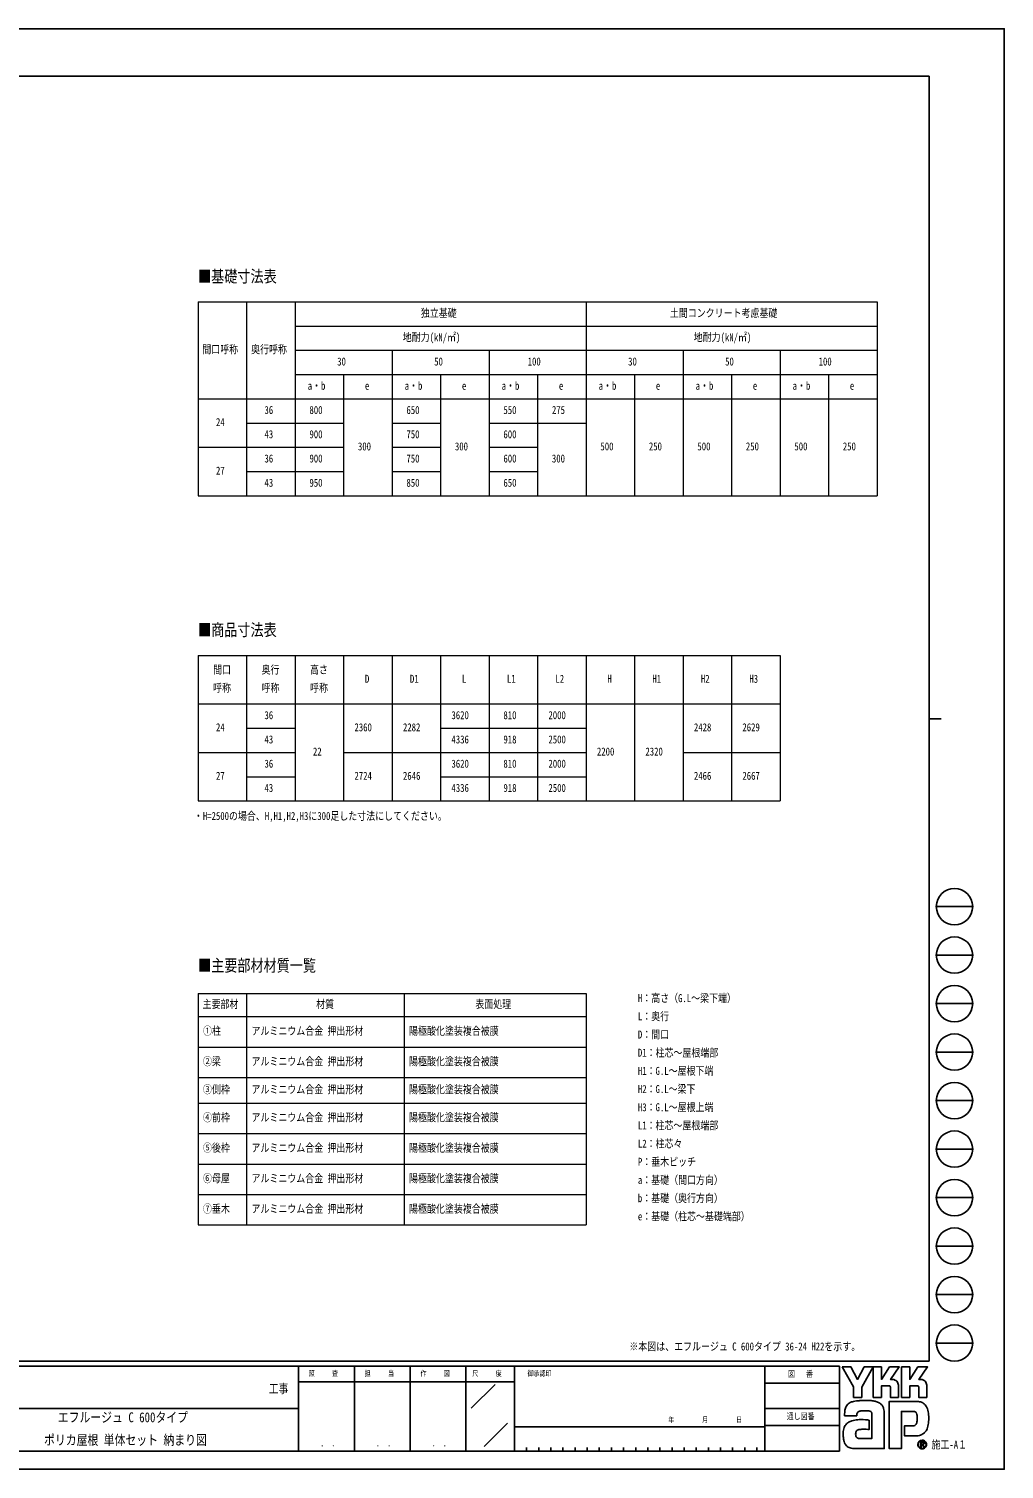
# Model space of a CAD drawing. Units: millimetres, scale not verified. Extents: x -10512 to 10512, y -7425 to 7425.
# Drawn here: x 455 to 10512, y -7425 to 7425 of the extents above; entities that cross this region are included whole.
import ezdxf
from ezdxf.enums import TextEntityAlignment as Align

# ---------------------------------------------------------------- set-up
doc = ezdxf.new("R2010")
doc.units = ezdxf.units.MM
doc.header["$LTSCALE"] = 30
doc.layers.add('0-1_TABLE1', color=7, linetype='Continuous', lineweight=18)
doc.layers.add('0-2_USER1', color=3, linetype='Continuous')
doc.layers.add('0-7_YKK_ZWAK', color=7, linetype='Continuous')
doc.styles.add('ＭＳ ゴシック', font='')
doc.styles.get('ＭＳ ゴシック').set_extended_font_data('MS Gothic')

msp = doc.modelspace()

# ---------------------------------------------------------------- linework, layer by layer
at = {"layer": '0-1_TABLE1'}
for p, q in [((2201, 4610.24), (9201, 4610.24)), ((2201, 4610.24), (2201, 2610.24)), ((2701, 4610.24), (2701, 2610.24)), ((3201, 4610.24), (3201, 2610.24)), ((3201, 4360.24), (9201, 4360.24)), ((3201, 4110.24), (9201, 4110.24)), ((4201, 4110.24), (4201, 2610.24)), ((5201, 4110.24), (5201, 2610.24)), ((7201, 4110.24), (7201, 2610.24)), ((8201, 4110.24), (8201, 2610.24)), ((3201, 3860.24), (9201, 3860.24)), ((3701, 3860.24), (3701, 2610.24)), ((4701, 3860.24), (4701, 2610.24)), ((6701, 3860.24), (6701, 2610.24)), ((7701, 3860.24), (7701, 2610.24)), ((8701, 3860.24), (8701, 2610.24)), ((2201, 3610.24), (9201, 3610.24)), ((2701, 3360.24), (3701, 3360.24)), ((4201, 3360.24), (4701, 3360.24)), ((5201, 3360.24), (6201, 3360.24)), ((2201, 3110.24), (3701, 3110.24)), ((4201, 3110.24), (4701, 3110.24)), ((5201, 3110.24), (5701, 3110.24)), ((2701, 2860.24), (3701, 2860.24)), ((4201, 2860.24), (4701, 2860.24)), ((5201, 2860.24), (5701, 2860.24)), ((2201, 964.06), (8201, 964.06)), ((2201, 964.06), (2201, -535.94)), ((2701, 964.06), (2701, -535.94)), ((3201, 964.06), (3201, -535.94)), ((3701, 964.06), (3701, -535.94)), ((4201, 964.06), (4201, -535.94)), ((4701, 964.06), (4701, -535.94)), ((5201, 964.06), (5201, -535.94)), ((5701, 964.06), (5701, -535.94)), ((6201, 964.06), (6201, -535.94)), ((6701, 964.06), (6701, -535.94)), ((7201, 964.06), (7201, -535.94)), ((7701, 964.06), (7701, -535.94)), ((8201, 964.06), (8201, -535.94)), ((2201, 464.06), (8201, 464.06)), ((2701, 214.06), (3201, 214.06)), ((4701, 214.06), (6201, 214.06)), ((2201, -35.94), (3201, -35.94)), ((3701, -35.94), (6201, -35.94)), ((7201, -35.94), (8201, -35.94)), ((2701, -285.94), (3201, -285.94)), ((4701, -285.94), (6201, -285.94)), ((2201, -2521.13), (6201, -2521.13)), ((2201, -2521.13), (2201, -4907.02)), ((2701, -2521.13), (2701, -4907.02)), ((4326, -2521.13), (4326, -4907.02)), ((6201, -2521.13), (6201, -4907.02)), ((2201, -2759.07), (6201, -2759.07)), ((2201, -3073.18), (6201, -3073.18)), ((2201, -3387.29), (6201, -3387.29)), ((2201, -3650.59), (6201, -3650.59)), ((2201, -3964.7), (6201, -3964.7)), ((2201, -4278.81), (6201, -4278.81)), ((2201, -4592.92), (6201, -4592.92)), ((2201, -4907.02), (6201, -4907.02))]:
    msp.add_line(p, q, dxfattribs=at)
for points in [[(6201, 4610.24), (6201, 3610.24), (6201, 2610.24)], [(9201, 4610.24), (9201, 3860.24), (9201, 2610.24)], [(5701, 3860.24), (5701, 3360.24), (5701, 2610.24)], [(2201, 2610.24), (3701, 2610.24), (4201, 2610.24), (4701, 2610.24), (5201, 2610.24), (5701, 2610.24), (6201, 2610.24), (7201, 2610.24), (9201, 2610.24)], [(2201, -535.94), (3201, -535.94), (3701, -535.94), (6201, -535.94), (7201, -535.94), (8201, -535.94)]]:
    msp.add_lwpolyline(points, dxfattribs=at)
at = {"layer": '0-7_YKK_ZWAK'}
for p, q in [((9737.55, 6937.5), (-9762.45, 6937.5)), ((9737.55, 6937.5), (9737.55, -6312.5)), ((9737.55, 312.5), (9862.55, 312.5)), ((9812.55, -1625), (10187.55, -1625)), ((9812.55, -2125), (10187.55, -2125)), ((9812.55, -2625), (10187.55, -2625)), ((9812.55, -3125), (10187.55, -3125)), ((9812.55, -3625), (10187.55, -3625)), ((9812.55, -4125), (10187.55, -4125)), ((9812.55, -4625), (10187.55, -4625)), ((9812.55, -5125), (10187.55, -5125)), ((9812.55, -5625), (10187.55, -5625)), ((9812.55, -6125), (10187.55, -6125)), ((9737.55, -6312.5), (-9762.45, -6312.5)), ((3237.55, -6362.5), (-12.45, -6362.5)), ((3812.55, -6362.5), (3812.55, -7237.5)), ((4387.55, -6362.5), (4387.55, -7237.5)), ((4962.55, -6362.5), (4962.55, -7237.5)), ((5462.55, -6362.5), (4962.55, -6362.5)), ((8043.8, -6362.5), (5462.55, -6362.5)), ((5462.55, -6362.5), (5462.55, -7237.5)), ((8043.8, -6362.5), (8043.8, -7237.5)), ((8812.55, -6362.5), (8043.8, -6362.5)), ((8812.55, -6362.5), (8812.55, -7237.5)), ((4962.55, -6525), (3237.55, -6525)), ((4962.55, -6525), (5462.55, -6525)), ((5017.76, -6795.73), (5262.59, -6550.9)), ((8043.8, -6537.5), (8812.55, -6537.5)), ((-12.45, -6800), (3237.55, -6800)), ((8043.8, -6800), (8812.55, -6800)), ((5151.68, -7189.97), (5392.23, -6949.42)), ((8812.55, -6975), (8043.8, -6975)), ((5462.55, -6987.5), (8043.8, -6987.5)), ((-12.45, -7237.5), (3237.55, -7237.5)), ((3237.55, -7237.5), (4962.55, -7237.5)), ((4962.55, -7237.5), (5462.55, -7237.5)), ((5462.55, -7237.5), (8043.8, -7237.5)), ((5587.55, -7200), (5587.55, -7237.5)), ((5712.55, -7200), (5712.55, -7237.5)), ((5837.55, -7200), (5837.55, -7237.5)), ((5962.55, -7200), (5962.55, -7237.5)), ((6087.55, -7200), (6087.55, -7237.5)), ((6212.55, -7200), (6212.55, -7237.5)), ((6337.55, -7200), (6337.55, -7237.5)), ((6462.55, -7200), (6462.55, -7237.5)), ((6587.55, -7200), (6587.55, -7237.5)), ((6712.55, -7200), (6712.55, -7237.5)), ((6837.55, -7200), (6837.55, -7237.5)), ((6962.55, -7200), (6962.55, -7237.5)), ((7087.55, -7200), (7087.55, -7237.5)), ((7212.55, -7200), (7212.55, -7237.5)), ((7337.55, -7200), (7337.55, -7237.5)), ((7462.55, -7200), (7462.55, -7237.5)), ((7587.55, -7200), (7587.55, -7237.5)), ((7712.55, -7200), (7712.55, -7237.5)), ((7837.55, -7200), (7837.55, -7237.5)), ((7962.55, -7200), (7962.55, -7237.5)), ((8043.8, -7237.5), (8812.55, -7237.5)), ((9666.68, -7209.95), (9666.68, -7209.95)), ((9697.91, -7139.3), (9697.91, -7139.3))]:
    msp.add_line(p, q, dxfattribs=at)
for points in [[(-10512.5, -7425), (10512.5, -7425), (10512.5, 7425), (-10512.5, 7425)], [(8840.05, -6370), (8932.08, -6370), (9001.18, -6500.25), (9070.1, -6370), (9162.19, -6370), (9044.18, -6579.98), (9044.18, -6685.33), (8960.24, -6685.33), (8960.24, -6577.14)]]:
    msp.add_lwpolyline(points, close=True, dxfattribs=at)
for points in [[(4962.55, -6362.5), (3237.55, -6362.5), (3237.55, -7237.5)], [(9326.37, -6566.52), (9246.92, -6566.52), (9246.92, -6685.24), (9162.29, -6685.24), (9162.29, -6370), (9246.92, -6370), (9246.92, -6498.96), (9330.17, -6370), (9429.6, -6370), (9340.4, -6500.53), (9343.56, -6500.53), (9347.05, -6500.53), (9350.63, -6500.53), (9354.08, -6500.53), (9357.16, -6500.53), (9359.65, -6500.53), (9361.31, -6500.53), (9361.92, -6500.53)], [(9618.78, -6566.52), (9539.42, -6566.52), (9539.42, -6685.33), (9454.74, -6685.33), (9454.74, -6370), (9539.42, -6370), (9539.42, -6498.96), (9622.58, -6370), (9722.01, -6370), (9632.81, -6500.53), (9636, -6500.53), (9639.51, -6500.53), (9643.09, -6500.53), (9646.53, -6500.53), (9649.6, -6500.53), (9652.08, -6500.53), (9653.73, -6500.53), (9654.33, -6500.53)], [(9386.26, -6505.53), (9396.37, -6511.31), (9404.93, -6518.83), (9411.81, -6527.8), (9416.89, -6537.87), (9420.03, -6548.74), (9421.1, -6560.09), (9421.1, -6685.55), (9338.53, -6685.55), (9338.53, -6578.52)], [(9678.7, -6505.53), (9688.84, -6511.31), (9697.44, -6518.83), (9704.35, -6527.8), (9709.46, -6537.87), (9712.62, -6548.74), (9713.7, -6560.09), (9713.7, -6685.33), (9630.93, -6685.33), (9630.93, -6578.52)], [(9011.99, -6830.78), (9006.18, -6834.05), (9001.65, -6838.04), (8998.22, -6842.71), (8995.73, -6847.99), (8994.01, -6853.83), (8992.9, -6860.17), (8992.23, -6866.97), (8991.82, -6874.17), (8866.86, -6874.47), (8867.23, -6857.38), (8867.92, -6838.18)], [(9269.27, -6797.91), (9272.82, -6812.25), (9274.83, -6827.61), (9275.46, -6843.97), (9275.46, -7212.5), (8973.88, -7212.5)], [(9059.87, -6913.82), (9083.52, -6915.38), (9102.11, -6917.46), (9114.28, -6919.42), (9118.63, -6920.58), (9118.63, -7016.18), (9104.81, -7014.72), (9089.64, -7013.9), (9074.12, -7013.58), (9059.22, -7013.63), (9045.92, -7013.91), (9035.21, -7014.27), (9028.06, -7014.59), (9025.46, -7014.73), (9014.66, -7016.71), (9005.34, -7019.8), (8997.51, -7024.03), (8991.17, -7029.42), (8986.32, -7035.99), (8982.96, -7043.76), (8981.09, -7052.75), (8980.71, -7062.98), (8981.91, -7074.22), (8984.29, -7083.52), (8987.73, -7091.04), (8992.07, -7096.97), (8997.15, -7101.49), (9002.83, -7104.76), (9008.97, -7106.98), (9015.4, -7108.31), (9148.16, -7108.31), (9148.16, -6862.68), (9148.19, -6857.81), (9147.94, -6853.05), (9147.32, -6848.47), (9146.25, -6844.12), (9144.66, -6840.06), (9142.46, -6836.37), (9139.59, -6833.1), (9135.97, -6830.31)], [(9135.97, -6830.31), (9128.18, -6827.25), (9115.73, -6824.67), (9099.85, -6822.75), (9081.77, -6821.74), (9062.71, -6821.82), (9043.91, -6823.21)], [(9572.17, -6828.77), (9452.98, -6828.77), (9452.98, -7212.5), (9328.08, -7212.5), (9328.08, -6726.98), (9618.38, -6726.98)], [(9696.78, -6761.28), (9704.93, -6771.56), (9711.03, -6781.52), (9715.29, -6790.54)], [(9686.41, -7052.43), (9674.87, -7061.39), (9662.86, -7068.44), (9650.46, -7073.7), (9637.75, -7077.3), (9624.84, -7079.36), (9611.8, -7080.02), (9483.4, -7080.02), (9483.4, -6979.16), (9555.8, -6979.16), (9569.15, -6978.97), (9580.89, -6977.83), (9590.97, -6974.88)], [(9614.57, -6902.49), (9614.41, -6886.58), (9613.65, -6872.24), (9611.86, -6859.66), (9608.59, -6848.98)], [(9686.52, -7156.49), (9686.45, -7155.03), (9686.27, -7153.62), (9685.97, -7152.26), (9685.55, -7150.97), (9685.01, -7149.75), (9684.35, -7148.59), (9683.58, -7147.52), (9682.7, -7146.53), (9681.54, -7145.51), (9680.26, -7144.62), (9678.85, -7143.86), (9677.33, -7143.23), (9675.7, -7142.74), (9673.96, -7142.39), (9672.12, -7142.18), (9670.19, -7142.11), (9651.25, -7142.11), (9651.25, -7197.85), (9656.97, -7197.85), (9656.97, -7147.79), (9670.19, -7147.79), (9671.56, -7147.84), (9672.84, -7147.97), (9674.04, -7148.19), (9675.16, -7148.5), (9676.18, -7148.89), (9677.11, -7149.36), (9677.94, -7149.92), (9678.66, -7150.56)], [(9680.9, -7156.49), (9680.55, -7159.17), (9679.59, -7161.28), (9678.15, -7162.89), (9676.37, -7164.06), (9674.36, -7164.86), (9672.26, -7165.35), (9670.21, -7165.6), (9668.32, -7165.67), (9663.36, -7165.67), (9665.86, -7169.92), (9682.23, -7198.04), (9688.78, -7198.04), (9673, -7170.98), (9674.48, -7170.68), (9675.89, -7170.31), (9677.23, -7169.86), (9678.49, -7169.33), (9679.67, -7168.72), (9680.77, -7168.04), (9681.78, -7167.28), (9682.7, -7166.44)]]:
    msp.add_lwpolyline(points, dxfattribs=at)
for centre in [(10000.05, -1625), (10000.05, -2125), (10000.05, -2625), (10000.05, -3125), (10000.05, -3625), (10000.05, -4125), (10000.05, -4625), (10000.05, -5125), (10000.05, -5625), (10000.05, -6125)]:
    msp.add_circle(centre, 187.5, dxfattribs=at)
for centre, radius, start, end in [((9362.04, -6562.97), 62.44, 78.26798, 90.11215), ((9362.93, -6558.43), 57.81, 66.19963, 78.22058), ((9654.45, -6563.08), 62.55, 78.27851, 90.10826), ((9655.31, -6558.7), 58.09, 66.2483, 78.23226), ((9326.81, -6578.23), 11.72, 358.57817, 92.1683), ((9619.27, -6578.18), 11.67, 358.29941, 92.43455), ((9094.51, -6851.15), 226.96, 171.55622, 176.72493), ((9017.6, -6839.67), 149.2, 163.48385, 171.57982), ((8979.01, -6828.22), 108.95, 152.2125, 163.4865), ((8962.34, -6819.6), 90.18, 138.03852, 152.12015), ((8962.33, -6820.02), 90.45, 122.60463, 137.83438), ((8974.29, -6839.36), 113.2, 108.37421, 122.42809), ((8993.23, -6906.73), 183.13, 100.93159, 107.35499), ((9055.13, -7207.04), 489.75, 97.86054, 101.37938), ((9084.19, -7408.95), 693.73, 94.90201, 97.9576), ((9044.98, -6909.07), 84.96, 102.4979, 112.84632), ((9086.17, -7425.11), 710, 91.6169, 94.94971), ((9061.41, -6979.98), 157.75, 96.37207, 102.75341), ((9083.42, -7310.15), 595.01, 87.51794, 91.66439), ((9091.15, -7144.44), 429.12, 81.92631, 87.59083), ((9113.97, -6988.08), 271.1, 73.67137, 82.05943), ((9147.82, -6874.79), 152.88, 60.60528, 73.9085), ((9161.67, -6847.16), 122.01, 52.17347, 59.90542), ((9174.06, -6831.12), 101.74, 43.55042, 52.14561), ((9180.89, -6824.52), 92.24, 34.48659, 43.50182), ((9180.94, -6824.38), 92.12, 25.58915, 34.43128), ((9172.74, -6828.22), 101.17, 17.43089, 25.54591), ((9572.85, -6890.03), 61.26, 77.94572, 90.63794), ((9578.18, -6865.04), 35.72, 60.20991, 77.92418), ((9613.64, -6860.53), 133.64, 78.73198, 87.96551), ((9617.56, -6840.49), 113.22, 69.03034, 78.69541), ((9621.21, -6830.75), 102.82, 59.39484, 68.9885), ((9622.9, -6827.78), 99.4, 50.3012, 59.3616), ((9622.28, -6828.48), 100.33, 42.05209, 50.28551), ((9572.73, -6857.03), 157.3, 14.76267, 25.00486), ((9476.25, -6883.32), 257.3, 7.9139, 14.95041), ((8962.32, -7031.67), 106.37, 142.04688, 153.80771), ((8958.69, -7029.07), 101.91, 130.60221, 141.94427), ((8964.69, -7036.28), 111.29, 120.60724, 130.53081), ((8976.54, -7056.43), 134.67, 112.58838, 120.58162), ((8992.48, -7094.75), 176.17, 106.61303, 112.59024), ((9017.56, -7179.03), 264.11, 99.87193, 106.59825), ((9031.61, -7258.18), 344.49, 94.78469, 99.91711), ((9038.45, -7336.93), 423.53, 90.80099, 94.81812), ((9039.49, -7395.56), 482.18, 87.57779, 90.82714), ((9579.3, -6948.57), 28.78, 293.91672, 314.09376), ((9581.63, -6858.55), 28.37, 39.8078, 59.75378), ((9575.37, -6945.11), 34, 314.78099, 333.92928), ((9576.78, -6862.26), 34.47, 22.65544, 39.38165), ((9550.12, -6932.85), 62.07, 334.00676, 347.34989), ((9481.24, -6916.9), 132.77, 347.14308, 355.40008), ((9330.51, -6903.94), 284.06, 355.2339, 0.29193), ((9422.87, -6911.98), 311.04, 347.15166, 352.97565), ((9379.89, -6897.34), 354.67, 2.54376, 8.01251), ((9340.42, -6901.25), 394.19, 352.8937, 357.82206), ((9324.66, -6900.24), 409.98, 357.76419, 2.60674), ((9095.33, -7058.72), 243.22, 174.55588, 182.47272), ((9231.24, -7056.58), 379.12, 181.90948, 187.89042), ((9022.45, -7051.74), 170.01, 164.97537, 174.56739), ((9071.73, -7079.01), 218.04, 187.80471, 196.36971), ((8981.14, -7040.72), 127.26, 153.89178, 164.94341), ((9666.75, -7170.47), 44.1, 90.09157, 179.92363), ((9666.75, -7170.39), 44.02, 44.93442, 90.08536), ((9603.07, -6958.47), 125.59, 311.57033, 318.66243), ((9588.53, -6945.72), 144.93, 318.67367, 325.29112), ((9625.9, -6973.56), 98.37, 326.23251, 339.61931), ((9533.51, -6937.79), 197.44, 339.22498, 347.31457), ((8987.51, -7103.89), 130.22, 196.3102, 208.20993), ((8950.84, -7123.41), 88.68, 208.29777, 223.35561), ((8942.57, -7130.69), 77.67, 223.64205, 239.63663), ((8949.43, -7118.2), 91.91, 239.8785, 253.65355), ((8962, -7075.02), 136.89, 253.69102, 263.74909), ((8972.65, -6980.24), 232.26, 263.68487, 270.30455), ((9666.49, -7170.52), 43.83, 179.86065, 225.14399), ((9666.48, -7170.33), 39.22, 134.8007, 180.12175), ((9666.32, -7170.58), 39.06, 179.75513, 225.29722), ((9666.7, -7170.53), 43.98, 224.94536, 269.98445), ((9666.59, -7170.11), 39.14, 89.86602, 135.149), ((9666.61, -7170.94), 39.01, 224.62822, 270.10973), ((9666.76, -7170.41), 39.44, 45.03108, 90.11509), ((9666.62, -7170.35), 39.6, 270.09072, 359.90926), ((9666.69, -7170.31), 44.2, 269.98802, 314.93777), ((9672.52, -7156.26), 8.38, 358.3894, 42.86139), ((9672.69, -7156.89), 13.84, 316.37674, 1.6565), ((9666.79, -7170.42), 39.43, 0.00643, 45.07115), ((9667.1, -7170.25), 43.68, 359.78949, 45.13288), ((9666.99, -7170.6), 43.78, 314.92572, 0.23508)]:
    msp.add_arc(centre, radius, start, end, dxfattribs=at)

# ---------------------------------------------------------------- texts
at = {"layer": '0-1_TABLE1', "style": 'ＭＳ ゴシック', "width": 0.8}
for s, p in [('独立基礎', (4497, 4428.99)), ('土間コンクリート考慮基礎', (7065, 4428.99)), ('間口呼称', (2244, 4053.99)), ('奥行呼称', (2747, 4053.99)), ('地耐力(kN/㎡)', (4311, 4178.99)), ('地耐力(kN/㎡)', (7311, 4178.99)), ('30', (3635, 3928.99)), ('50', (4635, 3928.99)), ('100', (5599, 3928.99)), ('30', (6635, 3928.99)), ('50', (7635, 3928.99)), ('100', (8599, 3928.99)), ('a・b', (3331, 3678.99)), ('e', (3921, 3678.99)), ('a・b', (4331, 3678.99)), ('e', (4921, 3678.99)), ('a・b', (5331, 3678.99)), ('e', (5921, 3678.99)), ('a・b', (6331, 3678.99)), ('e', (6921, 3678.99)), ('a・b', (7331, 3678.99)), ('e', (7921, 3678.99)), ('a・b', (8331, 3678.99)), ('e', (8921, 3678.99)), ('36', (2885, 3428.99)), ('800', (3349, 3428.99)), ('650', (4349, 3428.99)), ('550', (5349, 3428.99)), ('275', (5849, 3428.99)), ('24', (2385, 3303.99)), ('43', (2885, 3178.99)), ('900', (3349, 3178.99)), ('750', (4349, 3178.99)), ('600', (5349, 3178.99)), ('300', (3849, 3053.99)), ('300', (4849, 3053.99)), ('500', (6349, 3053.99)), ('250', (6849, 3053.99)), ('500', (7349, 3053.99)), ('250', (7849, 3053.99)), ('500', (8349, 3053.99)), ('250', (8849, 3053.99)), ('36', (2885, 2928.99)), ('900', (3349, 2928.99)), ('750', (4349, 2928.99)), ('600', (5349, 2928.99)), ('300', (5849, 2928.99)), ('27', (2385, 2803.99)), ('43', (2885, 2678.99)), ('950', (3349, 2678.99)), ('850', (4349, 2678.99)), ('650', (5349, 2678.99)), ('間口', (2355, 751.56)), ('奥行', (2855, 751.56)), ('高さ', (3355, 751.56)), ('D', (3921, 657.81)), ('D1', (4385, 657.81)), ('L', (4921, 657.81)), ('L1', (5385, 657.81)), ('L2', (5885, 657.81)), ('H', (6421, 657.81)), ('H1', (6885, 657.81)), ('H2', (7385, 657.81)), ('H3', (7885, 657.81)), ('呼称', (2355, 564.06)), ('呼称', (2855, 564.06)), ('呼称', (3355, 564.06)), ('36', (2885, 282.81)), ('3620', (4813, 282.81)), ('810', (5349, 282.81)), ('2000', (5813, 282.81)), ('24', (2385, 157.81)), ('2360', (3813, 157.81)), ('2282', (4313, 157.81)), ('2428', (7313, 157.81)), ('2629', (7813, 157.81)), ('43', (2885, 32.81)), ('22', (3385, -92.19)), ('4336', (4813, 32.81)), ('918', (5349, 32.81)), ('2500', (5813, 32.81)), ('2200', (6313, -92.19)), ('2320', (6813, -92.19)), ('36', (2885, -217.19)), ('3620', (4813, -217.19)), ('810', (5349, -217.19)), ('2000', (5813, -217.19)), ('27', (2385, -342.19)), ('2724', (3813, -342.19)), ('2646', (4313, -342.19)), ('2466', (7313, -342.19)), ('2667', (7813, -342.19)), ('43', (2885, -467.19)), ('4336', (4813, -467.19)), ('918', (5349, -467.19)), ('2500', (5813, -467.19)), ('主要部材', (2247, -2696.35)), ('材質', (3417.5, -2696.35)), ('表面処理', (5059.5, -2696.35)), ('①柱', (2251, -2972.37)), ('アルミニウム合金 押出形材', (2751, -2972.37)), ('陽極酸化塗装複合被膜', (4376, -2972.37)), ('②梁', (2251, -3286.48)), ('アルミニウム合金 押出形材', (2751, -3286.48)), ('陽極酸化塗装複合被膜', (4376, -3286.48)), ('③側枠', (2251, -3575.19)), ('アルミニウム合金 押出形材', (2751, -3575.19)), ('陽極酸化塗装複合被膜', (4376, -3575.19)), ('④前枠', (2251, -3863.89)), ('アルミニウム合金 押出形材', (2751, -3863.89)), ('陽極酸化塗装複合被膜', (4376, -3863.89)), ('⑤後枠', (2251, -4178)), ('アルミニウム合金 押出形材', (2751, -4178)), ('陽極酸化塗装複合被膜', (4376, -4178)), ('⑥母屋', (2251, -4492.11)), ('アルミニウム合金 押出形材', (2751, -4492.11)), ('陽極酸化塗装複合被膜', (4376, -4492.11)), ('⑦垂木', (2251, -4806.22)), ('アルミニウム合金 押出形材', (2751, -4806.22)), ('陽極酸化塗装複合被膜', (4376, -4806.22))]:
    msp.add_text(s, height=82.48, dxfattribs=at).set_placement(p, align=Align.BOTTOM_LEFT)
at = {"layer": '0-2_USER1', "style": 'ＭＳ ゴシック', "width": 0.8}
for s, height, p in [('■基礎寸法表', 123.8, (2200.49, 4774.2)), ('■商品寸法表', 123.8, (2200.49, 1129.2)), ('・H=2500の場合、H,H1,H2,H3に300足した寸法にしてください。', 82.48, (2157.5, -756.5)), ('■主要部材材質一覧', 123.8, (2200.49, -2330.8)), ('H：高さ（G.L～梁下端）', 82.48, (6735.5, -2634.5)), ('L：奥行', 82.48, (6735.5, -2822)), ('D：間口', 82.48, (6735.5, -3009.5)), ('D1：柱芯～屋根端部', 82.48, (6735.5, -3197)), ('H1：G.L～屋根下端', 82.48, (6735.5, -3384.5)), ('H2：G.L～梁下', 82.48, (6735.5, -3572)), ('H3：G.L～屋根上端', 82.48, (6735.5, -3759.5)), ('L1：柱芯～屋根端部', 82.48, (6735.5, -3947)), ('L2：柱芯々', 82.48, (6735.5, -4134.5)), ('P：垂木ピッチ', 82.48, (6735.5, -4322)), ('a：基礎（間口方向）', 82.48, (6735.5, -4509.5)), ('b：基礎（奥行方向）', 82.48, (6735.5, -4697)), ('e：基礎（柱芯～基礎端部）', 82.48, (6735.5, -4884.5)), ('※本図は、エフルージュ C 600タイプ 36-24 H22を示す。', 82.48, (6647.13, -6225.73)), ('エフルージュ C 600タイプ', 102.6, (753.88, -6972.08)), (' ポリカ屋根 単体セット 納まり図', 102.6, (556.02, -7205.42))]:
    msp.add_text(s, height=height, dxfattribs=at).set_placement(p, align=Align.BOTTOM_LEFT)
at = {"layer": '0-7_YKK_ZWAK', "style": 'ＭＳ ゴシック', "width": 0.8}
for s, height, p in [('照     査', 54.99, (3341.05, -6481.25)), ('担     当', 54.99, (3918.05, -6481.25)), ('作     図', 54.99, (4493.05, -6481.25)), ('尺     度', 54.99, (5028.55, -6481.25)), ('御承認印', 54.99, (5597.85, -6481.25)), ('図\u3000 番', 64.15, (8283.51, -6493.75)), ('工事', 91.64, (2930.83, -6668.66)), ('年        月        日', 54.99, (7049.77, -6958.04)), ('通し図番', 64.15, (8269.51, -6931.25)), ('施工-A１', 82.48, (9762.55, -7237.5)), ('． ．', 64.79, (3462.5, -7210.88)), ('． ．', 64.79, (4037.5, -7210.88)), ('． ．', 64.79, (4612.5, -7210.88))]:
    msp.add_text(s, height=height, dxfattribs=at).set_placement(p, align=Align.BOTTOM_LEFT)

doc.saveas('drawing.dxf')
